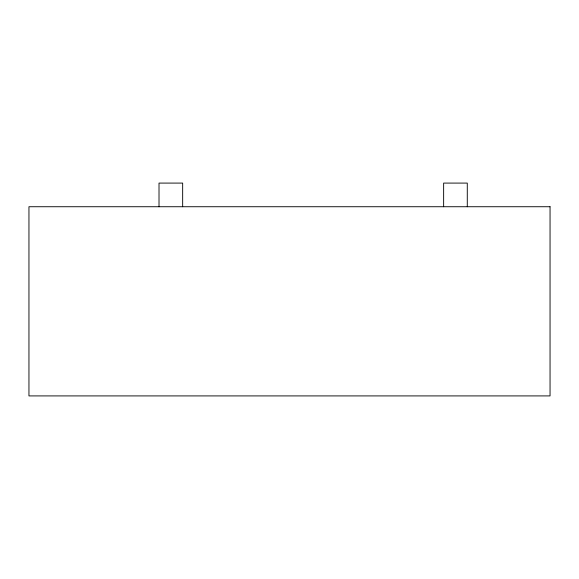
<?xml version="1.0" encoding="UTF-8"?>
<svg xmlns="http://www.w3.org/2000/svg" width="579" height="579" viewBox="0 0 579 579"><rect width="100%" height="100%" fill="white"/><g stroke="black" fill="none" stroke-linecap="round" stroke-linejoin="round"><path stroke-width="0.87" d="M467.282 206.732L467.282 183.087L443.637 183.087L443.637 206.732M182.66 206.732L182.66 183.087L159.015 183.087L159.015 206.732M550.05 206.732L28.95 206.732L28.95 395.913L550.05 395.913L550.05 206.732"/></g></svg>
